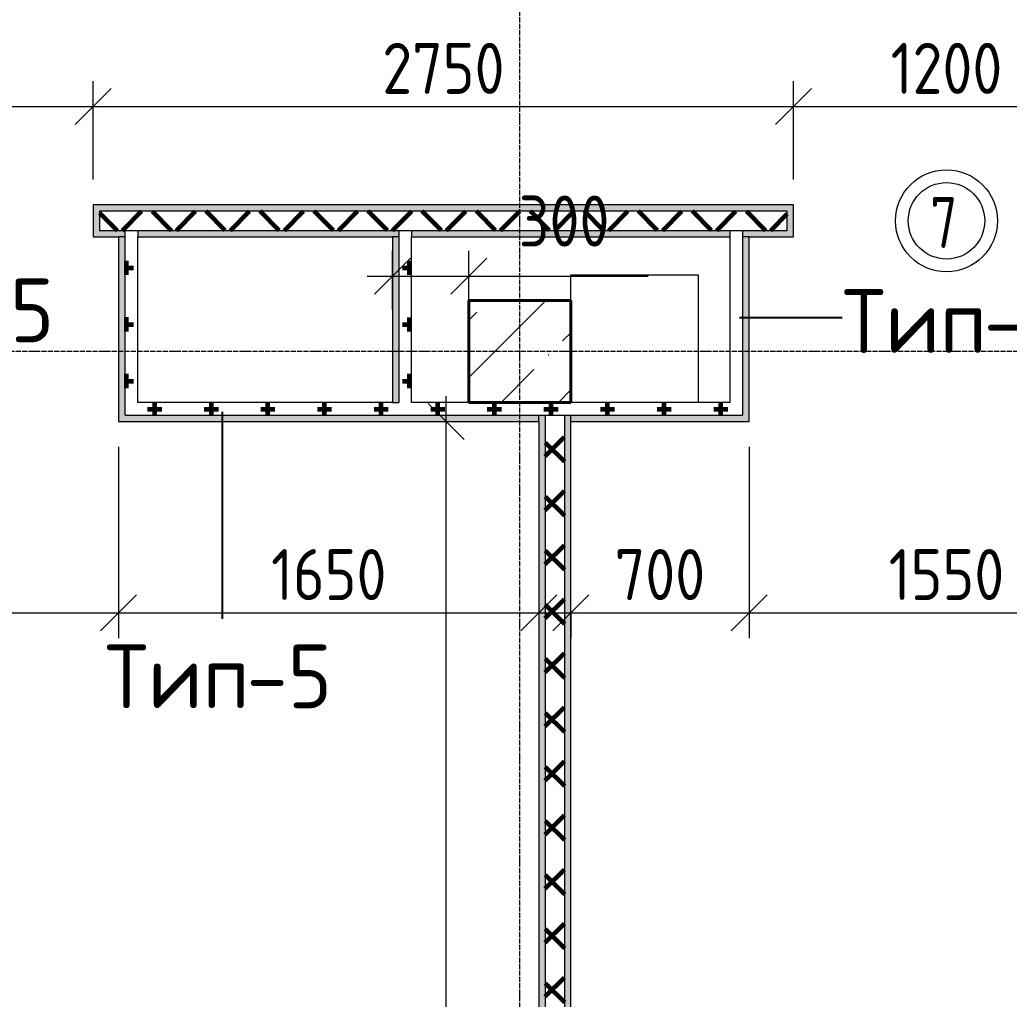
# Model space of a CAD drawing. Header units: millimetres. Extents: x -60946 to 138510, y -262288 to 24501.
# Drawn here: x 43846 to 47731, y -101486 to -97643 of the extents above; entities that cross this region are included whole.
import ezdxf

# ---------------------------------------------------------------- set-up
doc = ezdxf.new("R2010")
doc.units = ezdxf.units.MM
doc.linetypes.add('ADSK_Линия сетки', pattern=[25, 20, -2.5, 0, -2.5])
for name, color, linetype, lineweight in [('2)Тип-2', 3, 'Continuous', 60), ('2)Тип-5', 1, 'Continuous', 60), ('Марки дверей', 7, 'Continuous', 20), ('Несущие колонны', 7, 'Continuous', 18), ('Оси', 7, 'Continuous', 9), ('Перекрытие', 7, 'Continuous', 18), ('Размеры', 7, 'Continuous', 9), ('Стены внутренние', 7, 'Continuous', 18), ('Стены штриховка', 7, 'Continuous', 9)]:
    doc.layers.add(name, color=color, linetype=linetype, lineweight=lineweight)
doc.styles.add('GOST Common_3', font='', dxfattribs={"width": 0.9, "height": 200})
doc.styles.add('GOST Common_4', font='', dxfattribs={"height": 250})
doc.styles.add('GOST Common_B', font='', dxfattribs={"width": 0.8, "height": 200})
doc.styles.get('GOST Common_3').set_extended_font_data('GOST Common')
doc.styles.get('GOST Common_4').set_extended_font_data('GOST Common')
doc.styles.get('GOST Common_B').set_extended_font_data('GOST Common', bold=True)
doc.dimstyles.new('ADSK_Основной_2_0', dxfattribs={"dimscale": 304.8, "dimtxt": 201.142999, "dimasz": 0.463911, "dimexe": 0.328084, "dimexo": 0.328084, "dimgap": 0.164042, "dimtad": 1, "dimdec": 3, "dimrnd": 0.001, "dimdsep": 46, "dimtxsty": 'GOST Common_3', "dimblk1": 'OBLIQUE', "dimblk2": 'OBLIQUE', "dimsah": 1, "dimcen": 0.09, "dimdle": 0.328084, "dimazin": 2, "dimtfac": 1, "dimtdec": 4, "dimtix": 1, "dimtmove": 0, "dimatfit": 3, "dimfxl": 1, "dimtvp": 1, "dimtolj": 1, "dimtzin": 0, "dimlwd": 20, "dimlwe": 20, "dimarcsym": 2})
doc.dimstyles.new('ADSK_Основной_2_0_2', dxfattribs={"dimscale": 304.8, "dimtxt": 201.142999, "dimasz": 0.463911, "dimexe": 0.328084, "dimexo": 0.328084, "dimgap": 0.164042, "dimtad": 1, "dimdec": 3, "dimrnd": 0.001, "dimdsep": 46, "dimtxsty": 'GOST Common_3', "dimblk1": 'OBLIQUE', "dimblk2": 'OBLIQUE', "dimsah": 1, "dimcen": 0.09, "dimdle": 0.328084, "dimazin": 2, "dimtfac": 1, "dimtdec": 4, "dimtix": 1, "dimtmove": 0, "dimatfit": 3, "dimfxl": 1, "dimtvp": 1, "dimtolj": 1, "dimtzin": 0, "dimlwd": 20, "dimlwe": 20, "dimarcsym": 2})
pattern_1 = [(45, (9.36, -97949.04), (-106.066, 106.066), []), (135, (9.36, -97949.04), (-106.066, -106.066), [])]
pattern_2 = [(0, (9.36, -97949.04), (111.125, 111.125), [55.562, -166.687]), (90, (37.14, -97976.82), (-111.125, 111.125), [55.562, -166.687])]

# ---------------------------------------------------------------- blocks, each defined once
blk = doc.blocks.new('ADSK_КолоннаЖБ_Прямоугольная - 400x400 мм-1807143-Кладочный план 2-го этаж')
at = {"layer": 'Несущие колонны', "lineweight": 40}
for p, q in [((-200, 200), (200, 200)), ((-200, -200), (-200, 200)), ((200, 200), (200, -200)), ((200, -200), (-200, -200))]:
    blk.add_line(p, q, dxfattribs=at)
blk = doc.blocks.new('_Oblique')
at = {"color": 0, "linetype": 'ByBlock', "lineweight": -2}
blk.add_line((-0.5, -0.5), (0.5, 0.5), dxfattribs=at)
blk = doc.blocks.new('*D4871')
at = {"layer": 'Defpoints', "color": 0, "transparency": 16777216}
for p in [(44134.4, -97983.5), (42934.4, -98369.1), (44134.4, -98369.1)]:
    blk.add_point(p, dxfattribs=at)
at = {"layer": 'Размеры', "color": 0, "lineweight": 20, "transparency": 16777216}
for p, q in [((42934.4, -98269.1), (42934.4, -97883.5)), ((44134.4, -98269.1), (44134.4, -97883.5)), ((42834.4, -97983.5), (44234.4, -97983.5))]:
    blk.add_line(p, q, dxfattribs=at)
at = {"layer": 'Размеры', "color": 0, "lineweight": 20, "transparency": 16777216, "xscale": 141.4, "yscale": 141.4, "zscale": 141.4, "rotation": 180}
blk.add_blockref('_Oblique', (42934.4, -97983.5), dxfattribs=at)
at = {"layer": 'Размеры', "color": 0, "lineweight": 20, "transparency": 16777216, "xscale": 141.4, "yscale": 141.4, "zscale": 141.4}
blk.add_blockref('_Oblique', (44134.4, -97983.5), dxfattribs=at)
at = {"layer": 'Размеры', "color": 0, "lineweight": 9, "transparency": 16777216, "insert": (43534.4, -97833.5), "char_height": 200, "width": 560.473, "attachment_point": 5, "style": 'GOST Common_3'}
blk.add_mtext('\\A1;1200', dxfattribs=at)
blk = doc.blocks.new('*D4872')
at = {"layer": 'Defpoints', "color": 0, "transparency": 16777216}
for p in [(46884.4, -97983.5), (44134.4, -98369.1), (46884.4, -98369.1)]:
    blk.add_point(p, dxfattribs=at)
at = {"layer": 'Размеры', "color": 0, "lineweight": 20, "transparency": 16777216}
for p, q in [((44134.4, -98269.1), (44134.4, -97883.5)), ((46884.4, -98269.1), (46884.4, -97883.5)), ((44034.4, -97983.5), (46984.4, -97983.5))]:
    blk.add_line(p, q, dxfattribs=at)
at = {"layer": 'Размеры', "color": 0, "lineweight": 20, "transparency": 16777216, "xscale": 141.4, "yscale": 141.4, "zscale": 141.4, "rotation": 180}
blk.add_blockref('_Oblique', (44134.4, -97983.5), dxfattribs=at)
at = {"layer": 'Размеры', "color": 0, "lineweight": 20, "transparency": 16777216, "xscale": 141.4, "yscale": 141.4, "zscale": 141.4}
blk.add_blockref('_Oblique', (46884.4, -97983.5), dxfattribs=at)
at = {"layer": 'Размеры', "color": 0, "lineweight": 9, "transparency": 16777216, "insert": (45509.4, -97833.5), "char_height": 200, "width": 605.475, "attachment_point": 5, "style": 'GOST Common_3'}
blk.add_mtext('\\A1;2750', dxfattribs=at)
blk = doc.blocks.new('*D4873')
at = {"layer": 'Defpoints', "color": 0, "transparency": 16777216}
for p in [(48084.4, -97983.5), (46884.4, -98369.1), (48084.4, -98369.1)]:
    blk.add_point(p, dxfattribs=at)
at = {"layer": 'Размеры', "color": 0, "lineweight": 20, "transparency": 16777216}
for p, q in [((46884.4, -98269.1), (46884.4, -97883.5)), ((48084.4, -98269.1), (48084.4, -97883.5)), ((46784.4, -97983.5), (48184.4, -97983.5))]:
    blk.add_line(p, q, dxfattribs=at)
at = {"layer": 'Размеры', "color": 0, "lineweight": 20, "transparency": 16777216, "xscale": 141.4, "yscale": 141.4, "zscale": 141.4, "rotation": 180}
blk.add_blockref('_Oblique', (46884.4, -97983.5), dxfattribs=at)
at = {"layer": 'Размеры', "color": 0, "lineweight": 20, "transparency": 16777216, "xscale": 141.4, "yscale": 141.4, "zscale": 141.4}
blk.add_blockref('_Oblique', (48084.4, -97983.5), dxfattribs=at)
at = {"layer": 'Размеры', "color": 0, "lineweight": 9, "transparency": 16777216, "insert": (47484.4, -97833.5), "char_height": 200, "width": 560.473, "attachment_point": 5, "style": 'GOST Common_3'}
blk.add_mtext('\\A1;1200', dxfattribs=at)
blk = doc.blocks.new('*D4903')
at = {"layer": 'Defpoints', "color": 0, "transparency": 16777216}
for p in [(44234.4, -99219.1), (42809.4, -99869.8), (44234.4, -99969.7)]:
    blk.add_point(p, dxfattribs=at)
at = {"layer": 'Размеры', "color": 0, "lineweight": 20, "transparency": 16777216}
for p, q in [((44234.4, -99319.1), (44234.4, -100069.7)), ((42709.4, -99969.7), (44334.4, -99969.7)), ((42809.4, -99969.8), (42809.4, -100069.7))]:
    blk.add_line(p, q, dxfattribs=at)
at = {"layer": 'Размеры', "color": 0, "lineweight": 20, "transparency": 16777216, "xscale": 141.4, "yscale": 141.4, "zscale": 141.4, "rotation": 180}
blk.add_blockref('_Oblique', (42809.4, -99969.7), dxfattribs=at)
at = {"layer": 'Размеры', "color": 0, "lineweight": 20, "transparency": 16777216, "xscale": 141.4, "yscale": 141.4, "zscale": 141.4}
blk.add_blockref('_Oblique', (44234.4, -99969.7), dxfattribs=at)
at = {"layer": 'Размеры', "color": 0, "lineweight": 9, "transparency": 16777216, "insert": (43521.9, -99819.7), "char_height": 200, "width": 580.928, "attachment_point": 5, "style": 'GOST Common_3'}
blk.add_mtext('\\A1;1425', dxfattribs=at)
blk = doc.blocks.new('*D4904')
at = {"layer": 'Defpoints', "color": 0, "transparency": 16777216}
for p in [(44234.4, -99219.1), (45884.4, -99869.8), (45884.4, -99969.7)]:
    blk.add_point(p, dxfattribs=at)
at = {"layer": 'Размеры', "color": 0, "lineweight": 20, "transparency": 16777216}
for p, q in [((44234.4, -99319.1), (44234.4, -100069.7)), ((44134.4, -99969.7), (45984.4, -99969.7)), ((45884.4, -99969.8), (45884.4, -100069.7))]:
    blk.add_line(p, q, dxfattribs=at)
at = {"layer": 'Размеры', "color": 0, "lineweight": 20, "transparency": 16777216, "xscale": 141.4, "yscale": 141.4, "zscale": 141.4, "rotation": 180}
blk.add_blockref('_Oblique', (44234.4, -99969.7), dxfattribs=at)
at = {"layer": 'Размеры', "color": 0, "lineweight": 20, "transparency": 16777216, "xscale": 141.4, "yscale": 141.4, "zscale": 141.4}
blk.add_blockref('_Oblique', (45884.4, -99969.7), dxfattribs=at)
at = {"layer": 'Размеры', "color": 0, "lineweight": 9, "transparency": 16777216, "insert": (45059.4, -99819.7), "char_height": 200, "width": 560.473, "attachment_point": 5, "style": 'GOST Common_3'}
blk.add_mtext('\\A1;1650', dxfattribs=at)
blk = doc.blocks.new('*D4905')
at = {"layer": 'Defpoints', "color": 0, "transparency": 16777216}
for p in [(46709.4, -99219.1), (46009.4, -99869.8), (46709.4, -99969.7)]:
    blk.add_point(p, dxfattribs=at)
at = {"layer": 'Размеры', "color": 0, "lineweight": 20, "transparency": 16777216}
for p, q in [((46709.4, -99319.1), (46709.4, -100069.7)), ((45909.4, -99969.7), (46809.4, -99969.7)), ((46009.4, -99969.8), (46009.4, -100069.7))]:
    blk.add_line(p, q, dxfattribs=at)
at = {"layer": 'Размеры', "color": 0, "lineweight": 20, "transparency": 16777216, "xscale": 141.4, "yscale": 141.4, "zscale": 141.4, "rotation": 180}
blk.add_blockref('_Oblique', (46009.4, -99969.7), dxfattribs=at)
at = {"layer": 'Размеры', "color": 0, "lineweight": 20, "transparency": 16777216, "xscale": 141.4, "yscale": 141.4, "zscale": 141.4}
blk.add_blockref('_Oblique', (46709.4, -99969.7), dxfattribs=at)
at = {"layer": 'Размеры', "color": 0, "lineweight": 9, "transparency": 16777216, "insert": (46359.4, -99819.7), "char_height": 200, "width": 454.106, "attachment_point": 5, "style": 'GOST Common_3'}
blk.add_mtext('\\A1;700', dxfattribs=at)
blk = doc.blocks.new('*D4906')
at = {"layer": 'Defpoints', "color": 0, "transparency": 16777216}
for p in [(46709.4, -99219.1), (48259.4, -99219.1), (48259.4, -99969.7)]:
    blk.add_point(p, dxfattribs=at)
at = {"layer": 'Размеры', "color": 0, "lineweight": 20, "transparency": 16777216}
for p, q in [((46709.4, -99319.1), (46709.4, -100069.7)), ((48259.4, -99319.1), (48259.4, -100069.7)), ((46609.4, -99969.7), (48359.4, -99969.7))]:
    blk.add_line(p, q, dxfattribs=at)
at = {"layer": 'Размеры', "color": 0, "lineweight": 20, "transparency": 16777216, "xscale": 141.4, "yscale": 141.4, "zscale": 141.4, "rotation": 180}
blk.add_blockref('_Oblique', (46709.4, -99969.7), dxfattribs=at)
at = {"layer": 'Размеры', "color": 0, "lineweight": 20, "transparency": 16777216, "xscale": 141.4, "yscale": 141.4, "zscale": 141.4}
blk.add_blockref('_Oblique', (48259.4, -99969.7), dxfattribs=at)
at = {"layer": 'Размеры', "color": 0, "lineweight": 9, "transparency": 16777216, "insert": (47484.4, -99819.7), "char_height": 200, "width": 560.473, "attachment_point": 5, "style": 'GOST Common_3'}
blk.add_mtext('\\A1;1550', dxfattribs=at)
blk = doc.blocks.new('*D4915')
at = {"layer": 'Defpoints', "color": 0, "transparency": 16777216}
for p in [(45419.6, -99219.1), (45519.6, -99219.1), (45609.4, -104744.1)]:
    blk.add_point(p, dxfattribs=at)
at = {"layer": 'Размеры', "color": 0, "lineweight": 20, "transparency": 16777216}
for p, q in [((45519.6, -104844.1), (45519.6, -99119.1)), ((45519.6, -99219.1), (45619.6, -99219.1)), ((45509.4, -104744.1), (45419.6, -104744.1))]:
    blk.add_line(p, q, dxfattribs=at)
at = {"layer": 'Размеры', "color": 0, "lineweight": 20, "transparency": 16777216, "xscale": 141.4, "yscale": 141.4, "zscale": 141.4}
for p, rotation in [((45519.6, -99219.1), 90), ((45519.6, -104744.1), 270)]:
    blk.add_blockref('_Oblique', p, dxfattribs=dict(at, rotation=rotation))
at = {"layer": 'Размеры', "color": 0, "lineweight": 9, "transparency": 16777216, "insert": (45369.6, -101981.6), "char_height": 200, "width": 605.475, "attachment_point": 5, "rotation": 90, "style": 'GOST Common_3'}
blk.add_mtext('\\A1;5525', dxfattribs=at)
blk = doc.blocks.new('*D4923')
at = {"layer": 'Defpoints', "color": 0, "transparency": 16777216}
for p in [(45609.4, -98649.3), (45309.4, -98879.8), (45609.4, -98879.8)]:
    blk.add_point(p, dxfattribs=at)
at = {"layer": 'Размеры', "color": 0, "lineweight": 20, "transparency": 16777216}
for p, q in [((45309.4, -98779.8), (45309.4, -98549.3)), ((45609.4, -98779.8), (45609.4, -98549.3)), ((45209.4, -98649.3), (45609.4, -98649.3)), ((45609.4, -98649.3), (46313.6, -98649.3))]:
    blk.add_line(p, q, dxfattribs=at)
at = {"layer": 'Размеры', "color": 0, "lineweight": 20, "transparency": 16777216, "xscale": 141.4, "yscale": 141.4, "zscale": 141.4, "rotation": 180}
blk.add_blockref('_Oblique', (45309.4, -98649.3), dxfattribs=at)
at = {"layer": 'Размеры', "color": 0, "lineweight": 20, "transparency": 16777216, "xscale": 141.4, "yscale": 141.4, "zscale": 141.4}
blk.add_blockref('_Oblique', (45609.4, -98649.3), dxfattribs=at)
at = {"layer": 'Размеры', "color": 0, "lineweight": 9, "transparency": 16777216, "insert": (45805.1, -98332.6), "char_height": 200, "width": 454.106, "attachment_point": 1, "line_spacing_factor": 1.022761, "style": 'GOST Common_3'}
blk.add_mtext('\\A1;300', dxfattribs=at)
blk = doc.blocks.new('М_двери1 - Марка экземпляра 2-3719212-Кладочный план 2-го этаж')
at = {"layer": 'Марки дверей'}
for radius in [2, 1.5]:
    blk.add_circle((0, 0), radius, dxfattribs=at)

msp = doc.modelspace()

# ---------------------------------------------------------------- hatches: boundary and pattern name
at = {"layer": '2)Тип-2'}
h = msp.add_hatch(color=256, dxfattribs=at)
h.paths.add_polyline_path([(26559.3615, -98394.0666), (29409.3615, -98394.0666), (29409.3615, -98369.0666), (26559.3615, -98369.0666)])
h.paths.add_polyline_path([(37259.3615, -98394.0666), (37259.3615, -98369.0666), (35959.3615, -98369.0666), (35959.3615, -98394.0666), (36057.3624, -98394.0666)])
h.paths.add_polyline_path([(31399.3615, -98394.0666), (31399.3615, -98369.0666), (31259.3615, -98369.0666), (31259.3615, -98394.0666)])
h.paths.add_polyline_path([(32049.3615, -98394.0666), (32239.3615, -98394.0666), (32239.3615, -98369.0666), (32049.3615, -98369.0666)])
h.paths.add_polyline_path([(32889.3615, -98394.0666), (34709.3615, -98394.0666), (34709.3615, -98369.0666), (32889.3615, -98369.0666)])
h.paths.add_polyline_path([(38952.975, -98394.0666), (40734.3615, -98394.0666), (40734.3615, -98369.0666), (38509.3615, -98369.0666), (38509.3615, -98394.0666)])
h.paths.add_polyline_path([(41984.3615, -98394.0666), (42909.3615, -98394.0666), (42909.3615, -98369.0666), (41984.3615, -98369.0666)])
h.paths.add_polyline_path([(44159.3615, -98394.0666), (45646.8615, -98394.0666), (45646.8615, -98369.0666), (44159.3615, -98369.0666)])
h = msp.add_hatch(color=256, dxfattribs=at)
h.paths.add_polyline_path([(32099.3615, -98494.0666), (32099.3615, -98469.0666), (32049.3615, -98469.0666), (32049.3615, -98369.0666), (32024.3615, -98369.0666), (32024.3615, -98494.0666), (32074.3615, -98494.0666)])
h.paths.add_polyline_path([(32164.3615, -98494.0666), (32264.3615, -98494.0666), (32264.3615, -98369.0666), (32239.3615, -98369.0666), (32239.3615, -98469.0666), (32149.3615, -98469.0666), (32149.3615, -98494.0666)])
h.paths.add_polyline_path([(32889.3615, -98494.0666), (32889.3615, -98369.0666), (32864.3615, -98369.0666), (32864.3615, -98494.0666)])
h.paths.add_polyline_path([(32939.3615, -98494.0666), (34559.3615, -98494.0666), (34559.3615, -98469.0666), (32939.3615, -98469.0666)])
h.paths.add_polyline_path([(34609.3615, -98494.0666), (34734.3615, -98494.0666), (34734.3615, -98369.0666), (34709.3615, -98369.0666), (34709.3615, -98469.0666), (34609.3615, -98469.0666)])
h.paths.add_polyline_path([(26609.3615, -98494.0666), (29309.3615, -98494.0666), (29309.3615, -98469.0666), (26609.3615, -98469.0666)])
h.paths.add_polyline_path([(35934.3615, -98494.0666), (36059.3615, -98494.0666), (36059.3615, -98469.0666), (35959.3615, -98469.0666), (35959.3615, -98369.0666), (35934.3615, -98369.0666)])
h.paths.add_polyline_path([(31299.3615, -98494.0666), (31299.3615, -98469.0666), (31259.3615, -98469.0666), (31259.3615, -98369.0666), (31234.3615, -98369.0666), (31234.3615, -98494.0666), (31284.3615, -98494.0666)])
h.paths.add_polyline_path([(31374.3615, -98494.0666), (31424.3615, -98494.0666), (31424.3615, -98369.0666), (31399.3615, -98369.0666), (31399.3615, -98469.0666), (31349.3615, -98469.0666), (31349.3615, -98494.0666)])
h.paths.add_polyline_path([(37109.3615, -98494.0666), (37109.3615, -98469.0666), (36109.3615, -98469.0666), (36109.3615, -98494.0666)])
h.paths.add_polyline_path([(37284.3615, -98494.0666), (37284.3615, -98369.0666), (37259.3615, -98369.0666), (37259.3615, -98469.0666), (37159.3615, -98469.0666), (37159.3615, -98494.0666), (37184.3615, -98494.0666)])
h.paths.add_polyline_path([(29434.3615, -98494.0666), (29434.3615, -98369.0666), (29409.3615, -98369.0666), (29409.3615, -98469.0666), (29359.3615, -98469.0666), (29359.3615, -98494.0666), (29384.3615, -98494.0666)])
h.paths.add_polyline_path([(38659.3615, -98494.0666), (40509.3615, -98494.0666), (40509.3615, -98469.0666), (38659.3615, -98469.0666)])
h.paths.add_polyline_path([(38484.3615, -98494.0666), (38609.3615, -98494.0666), (38609.3615, -98469.0666), (38509.3615, -98469.0666), (38509.3615, -98369.0666), (38484.3615, -98369.0666)])
h.paths.add_polyline_path([(40759.3615, -98494.0666), (40759.3615, -98369.0666), (40734.3615, -98369.0666), (40734.3615, -98469.0666), (40559.3615, -98469.0666), (40559.3615, -98494.0666), (40584.3615, -98494.0666)])
h.paths.add_polyline_path([(45384.3615, -98494.0666), (45646.8615, -98494.0666), (45646.8615, -98469.0666), (45384.3615, -98469.0666)])
h.paths.add_polyline_path([(44744.2001, -98494.0666), (45334.3615, -98494.0666), (45334.3615, -98469.0666), (44309.3615, -98469.0666), (44309.3615, -98494.0666)])
h.paths.add_polyline_path([(44259.3615, -98494.0666), (44259.3615, -98469.0666), (44159.3615, -98469.0666), (44159.3615, -98369.0666), (44134.3615, -98369.0666), (44134.3615, -98494.0666), (44234.3615, -98494.0666)])
h.paths.add_polyline_path([(42334.3615, -98494.0666), (42734.3615, -98494.0666), (42734.3615, -98469.0666), (42334.3615, -98469.0666)])
h.paths.add_polyline_path([(42284.3615, -98494.0666), (42284.3615, -98469.0666), (41984.3615, -98469.0666), (41984.3615, -98369.0666), (41959.3615, -98369.0666), (41959.3615, -98494.0666), (42259.3615, -98494.0666)])
h.paths.add_polyline_path([(42809.3615, -98494.0666), (42934.3615, -98494.0666), (42934.3615, -98369.0666), (42909.3615, -98369.0666), (42909.3615, -98469.0666), (42784.3615, -98469.0666), (42784.3615, -98494.0666)])
h = msp.add_hatch(color=256, dxfattribs=at)
h.paths.add_polyline_path([(45646.8615, -98394.0666), (46859.3615, -98394.0666), (46859.3615, -98369.0666), (45646.8615, -98369.0666)])
h.paths.add_polyline_path([(48109.3615, -98394.0666), (50709.3615, -98394.0666), (50709.3615, -98369.0666), (48109.3615, -98369.0666)])
h.paths.add_polyline_path([(51959.3615, -98394.0666), (56459.3615, -98394.0666), (56459.3615, -98369.0666), (51959.3615, -98369.0666)])
h = msp.add_hatch(color=256, dxfattribs=at)
h.paths.add_polyline_path([(56326.6505, -98494.0666), (56409.3615, -98494.0666), (56409.3615, -98469.0666), (55784.3615, -98469.0666), (55784.3615, -98494.0666), (55809.3615, -98494.0666)])
h.paths.add_polyline_path([(46684.3615, -98494.0666), (46884.3615, -98494.0666), (46884.3615, -98369.0666), (46859.3615, -98369.0666), (46859.3615, -98469.0666), (46684.3615, -98469.0666)])
h.paths.add_polyline_path([(48334.3615, -98494.0666), (50534.3615, -98494.0666), (50534.3615, -98469.0666), (48334.3615, -98469.0666)])
h.paths.add_polyline_path([(55709.3615, -98494.0666), (55709.3615, -98469.0666), (54559.3615, -98469.0666), (54559.3615, -98494.0666), (55684.3615, -98494.0666)])
h.paths.add_polyline_path([(48084.3615, -98494.0666), (48284.3615, -98494.0666), (48284.3615, -98469.0666), (48109.3615, -98469.0666), (48109.3615, -98369.0666), (48084.3615, -98369.0666)])
h.paths.add_polyline_path([(54509.3615, -98494.0666), (54509.3615, -98469.0666), (53009.3615, -98469.0666), (53009.3615, -98494.0666), (54484.3615, -98494.0666)])
h.paths.add_polyline_path([(50734.3615, -98494.0666), (50734.3615, -98369.0666), (50709.3615, -98369.0666), (50709.3615, -98469.0666), (50584.3615, -98469.0666), (50584.3615, -98494.0666), (50609.3615, -98494.0666)])
h.paths.add_polyline_path([(52084.3615, -98494.0666), (52084.3615, -98469.0666), (51959.3615, -98469.0666), (51959.3615, -98369.0666), (51934.3615, -98369.0666), (51934.3615, -98494.0666), (52059.3615, -98494.0666)])
h.paths.add_polyline_path([(46192.0064, -98494.0666), (46634.3615, -98494.0666), (46634.3615, -98469.0666), (45646.8615, -98469.0666), (45646.8615, -98494.0666)])
h.paths.add_polyline_path([(52959.3615, -98494.0666), (52959.3615, -98469.0666), (52134.3615, -98469.0666), (52134.3615, -98494.0666)])
h = msp.add_hatch(dxfattribs=at)
h.set_pattern_fill('FP_4', color=256, style=0, pattern_type=2)
h.set_pattern_definition(pattern_1)
h.paths.add_polyline_path([(37159.3615, -98469.0666), (37259.3615, -98469.0666), (37259.3615, -98394.0666), (35959.3615, -98394.0666), (35959.3615, -98469.0666), (37109.3615, -98469.0666)])
h.paths.add_polyline_path([(31299.3615, -98469.0666), (31399.3615, -98469.0666), (31399.3615, -98394.0666), (31259.3615, -98394.0666), (31259.3615, -98469.0666)])
h.paths.add_polyline_path([(26609.3615, -98469.0666), (29409.3615, -98469.0666), (29409.3615, -98394.0666), (26609.3615, -98394.0666)])
h.paths.add_polyline_path([(32239.3615, -98469.0666), (32239.3615, -98394.0666), (32049.3615, -98394.0666), (32049.3615, -98469.0666), (32149.3615, -98469.0666)])
h.paths.add_polyline_path([(44159.3615, -98469.0666), (45646.8615, -98469.0666), (45646.8615, -98394.0666), (44159.3615, -98394.0666)])
h.paths.add_polyline_path([(42909.3615, -98469.0666), (42909.3615, -98394.0666), (41984.3615, -98394.0666), (41984.3615, -98469.0666), (42784.3615, -98469.0666)])
h.paths.add_polyline_path([(40734.3615, -98469.0666), (40734.3615, -98394.0666), (38509.3615, -98394.0666), (38509.3615, -98469.0666), (40559.3615, -98469.0666)])
h.paths.add_polyline_path([(32889.3615, -98469.0666), (34709.3615, -98469.0666), (34709.3615, -98394.0666), (32889.3615, -98394.0666)])
h = msp.add_hatch(dxfattribs=at)
h.set_pattern_fill('FP_4', color=256, style=0, pattern_type=2)
h.set_pattern_definition(pattern_1)
h.paths.add_polyline_path([(56409.3615, -98469.0666), (56459.3615, -98469.0666), (56459.3615, -98394.0666), (51959.3615, -98394.0666), (51959.3615, -98469.0666), (56326.6505, -98469.0666)])
h.paths.add_polyline_path([(45646.8615, -98469.0666), (46859.3615, -98469.0666), (46859.3615, -98394.0666), (45646.8615, -98394.0666)])
h.paths.add_polyline_path([(50709.3615, -98469.0666), (50709.3615, -98394.0666), (48109.3615, -98394.0666), (48109.3615, -98469.0666), (50584.3615, -98469.0666)])
for points in [[(45909.3615, -104744.0666), (45909.3615, -99194.0666), (45884.3615, -99194.0666), (45884.3615, -104744.0666)], [(46009.3615, -104744.0666), (46009.3615, -99194.0666), (45984.3615, -99194.0666), (45984.3615, -104744.0666)]]:
    msp.add_hatch(color=256, dxfattribs=at).paths.add_polyline_path(points)
h = msp.add_hatch(dxfattribs=at)
h.set_pattern_fill('FP_4', color=256, style=0, pattern_type=2)
h.set_pattern_definition(pattern_1)
h.paths.add_polyline_path([(45984.3615, -104744.0666), (45984.3615, -99194.0666), (45909.3615, -99194.0666), (45909.3615, -104744.0666)])
at = {"layer": '2)Тип-5', "true_color": 0xd50000}
h = msp.add_hatch(dxfattribs=at)
h.set_pattern_fill('FP_7', color=12, style=0, pattern_type=2)
h.set_pattern_definition(pattern_2)
h.paths.add_polyline_path([(44259.3615, -99144.0666), (44309.3615, -99144.0666), (44309.3615, -98469.0666), (44259.3615, -98469.0666), (44259.3615, -98631.2864)])
h = msp.add_hatch(dxfattribs=at)
h.set_pattern_fill('FP_7', color=12, style=0, pattern_type=2)
h.set_pattern_definition(pattern_2)
h.paths.add_polyline_path([(45334.3615, -99144.0666), (45384.3615, -99144.0666), (45384.3615, -98469.0666), (45334.3615, -98469.0666), (45334.3615, -98631.2864)])
h = msp.add_hatch(dxfattribs=at)
h.set_pattern_fill('FP_7', color=12, style=0, pattern_type=2)
h.set_pattern_definition(pattern_2)
h.paths.add_polyline_path([(46634.3615, -99194.0666), (46684.3615, -99194.0666), (46684.3615, -98469.0666), (46634.3615, -98469.0666), (46634.3615, -99144.0666)])
for points in [[(44259.3615, -99194.0666), (44259.3615, -98494.0666), (44234.3615, -98494.0666), (44234.3615, -99194.0666)], [(45334.3615, -99144.0666), (45334.3615, -98494.0666), (45309.3615, -98494.0666), (45309.3615, -99144.0666)], [(46709.3615, -99219.0666), (46709.3615, -98494.0666), (46684.3615, -98494.0666), (46684.3615, -99219.0666)]]:
    msp.add_hatch(color=12, dxfattribs=at).paths.add_polyline_path(points)
h = msp.add_hatch(dxfattribs=at)
h.set_pattern_fill('FP_7', color=12, style=0, pattern_type=2)
h.set_pattern_definition(pattern_2)
h.paths.add_polyline_path([(44259.3615, -99194.0666), (46634.3615, -99194.0666), (46634.3615, -99144.0666), (44259.3615, -99144.0666)])
h = msp.add_hatch(color=12, dxfattribs=at)
h.paths.add_polyline_path([(44234.3615, -99219.0666), (45884.3615, -99219.0666), (45884.3615, -99194.0666), (44234.3615, -99194.0666)])
h.paths.add_polyline_path([(46634.3615, -99219.0666), (46684.3615, -99219.0666), (46684.3615, -99194.0666), (46009.3615, -99194.0666), (46009.3615, -99219.0666), (46192.0064, -99219.0666)])
at = {"layer": 'Несущие колонны', "lineweight": 9}
h = msp.add_hatch(dxfattribs=at)
h.set_pattern_fill('FP_1', color=256, style=0, pattern_type=2)
h.set_pattern_definition([(45, (9.36, -97949.04), (-224.5064, 224.5064), []), (45, (233.87, -97949.04), (-224.5064, 224.5064), [396.875, -79.375, 3.353, -76.022])])
h.paths.add_polyline_path([(46009.3615, -99144.0666), (46009.3615, -98744.0666), (45609.3615, -98744.0666), (45609.3615, -99144.0666)])

# ---------------------------------------------------------------- linework, layer by layer
at = {"layer": '2)Тип-5', "lineweight": 25}
for p, q in [((46671.8615, -98811.0282), (47075.103, -98811.0282)), ((44640.4673, -99181.5666), (44640.4673, -99993.5133))]:
    msp.add_line(p, q, dxfattribs=at)
at = {"layer": 'Несущие колонны', "lineweight": 9}
for p, q in [((46009.3615, -98744.0666), (45609.3615, -98744.0666)), ((45609.3615, -98744.0666), (45609.3615, -99144.0666)), ((46009.3615, -99144.0666), (46009.3615, -98744.0666)), ((45609.3615, -99144.0666), (46009.3615, -99144.0666))]:
    msp.add_line(p, q, dxfattribs=at)
at = {"layer": 'Оси', "linetype": 'ADSK_Линия сетки', "lineweight": 5}
for p, q in [((45809.3615, -108922.9178), (45809.3615, -87921.5904)), ((62525.08, -98944.0666), (-25230.7352, -98944.0666))]:
    msp.add_line(p, q, dxfattribs=at)
at = {"layer": 'Перекрытие'}
for p, q in [((46009.3615, -98744.0666), (46009.3615, -98644.0666)), ((46009.3615, -98644.0666), (46509.3615, -98644.0666)), ((46509.3615, -98644.0666), (46509.3615, -99144.0666))]:
    msp.add_line(p, q, dxfattribs=at)
at = {"layer": 'Стены внутренние', "lineweight": 5}
for p, q in [((46884.3615, -98369.0666), (44134.3615, -98369.0666)), ((44134.3615, -98369.0666), (44134.3615, -98494.0666)), ((46884.3615, -98494.0666), (46884.3615, -98369.0666)), ((44134.3615, -98494.0666), (44234.3615, -98494.0666)), ((44234.3615, -98494.0666), (44234.3615, -99219.0666)), ((44309.3615, -98494.0666), (45309.3615, -98494.0666)), ((44309.3615, -99144.0666), (44309.3615, -98494.0666)), ((45309.3615, -98494.0666), (45309.3615, -99144.0666)), ((45384.3615, -98494.0666), (46634.3615, -98494.0666)), ((45384.3615, -99144.0666), (45384.3615, -98494.0666)), ((46634.3615, -98494.0666), (46634.3615, -99144.0666)), ((46709.3615, -98494.0666), (46884.3615, -98494.0666)), ((46709.3615, -99219.0666), (46709.3615, -98494.0666)), ((45309.3615, -99144.0666), (44309.3615, -99144.0666)), ((46634.3615, -99144.0666), (45384.3615, -99144.0666)), ((44234.3615, -99219.0666), (45884.3615, -99219.0666)), ((45884.3615, -99219.0666), (45884.3615, -104744.0666)), ((46009.3615, -104744.0666), (46009.3615, -99219.0666)), ((46009.3615, -99219.0666), (46709.3615, -99219.0666))]:
    msp.add_line(p, q, dxfattribs=at)
at = {"layer": 'Стены штриховка', "lineweight": 9}
for p, q in [((46859.3615, -98394.0666), (44159.3615, -98394.0666)), ((44159.3615, -98394.0666), (44159.3615, -98469.0666)), ((46859.3615, -98469.0666), (46859.3615, -98394.0666)), ((44159.3615, -98469.0666), (46859.3615, -98469.0666)), ((44259.3615, -99194.0666), (44259.3615, -98469.0666)), ((44309.3615, -98469.0666), (44309.3615, -98494.0666)), ((45334.3615, -98469.0666), (45334.3615, -99144.0666)), ((45384.3615, -98469.0666), (45384.3615, -98494.0666)), ((46634.3615, -98469.0666), (46634.3615, -98494.0666)), ((46684.3615, -99194.0666), (46684.3615, -98469.0666)), ((44259.3615, -98494.0666), (44234.3615, -98494.0666)), ((45334.3615, -98494.0666), (45309.3615, -98494.0666)), ((46709.3615, -98494.0666), (46684.3615, -98494.0666)), ((45309.3615, -99144.0666), (45334.3615, -99144.0666)), ((44259.3615, -99194.0666), (46684.3615, -99194.0666)), ((45884.3615, -99219.0666), (45884.3615, -99194.0666)), ((45909.3615, -99194.0666), (45909.3615, -104744.0666)), ((45984.3615, -99194.0666), (45984.3615, -104744.0666)), ((46009.3615, -99219.0666), (46009.3615, -99194.0666))]:
    msp.add_line(p, q, dxfattribs=at)

# ---------------------------------------------------------------- block references
at = {"layer": 'Марки дверей', "xscale": 99.99999999999993, "yscale": 99.99999999999993, "zscale": 99.99999999999993}
msp.add_blockref('М_двери1 - Марка экземпляра 2-3719212-Кладочный план 2-го этаж', (47484.3615, -98431.5666), dxfattribs=at)
at = {"layer": 'Несущие колонны', "lineweight": 40, "rotation": 89.9999999999999}
msp.add_blockref('ADSK_КолоннаЖБ_Прямоугольная - 400x400 мм-1807143-Кладочный план 2-го этаж', (45809.3615, -98944.0666), dxfattribs=at)

# ---------------------------------------------------------------- texts
at = {"layer": '2)Тип-5', "color": 116, "lineweight": 9, "true_color": 0x008040, "char_height": 250, "attachment_point": 1, "style": 'GOST Common_4'}
for s, insert, width in [('-5', (43645.4676, -98657.9394), 432.91125), ('Тип', (47075.103, -98700.1011), 673.4175), ('-5', (47630.728, -98700.1011), 432.91125), ('Тип', (44180.4673, -100094.0862), 673.4175), ('-5', (44736.0923, -100094.0862), 432.91125)]:
    msp.add_mtext(s, dxfattribs=dict(at, insert=insert, width=width))
at = {"layer": 'Марки дверей', "lineweight": 5, "insert": (47420.3041, -98337.9076), "char_height": 200, "width": 147.5105, "attachment_point": 1, "style": 'GOST Common_B'}
msp.add_mtext('\\fGOST Common|b1|i0|c204|p34|;\\W.8;7', dxfattribs=at)

# ---------------------------------------------------------------- dimensions: what is measured, and where the dimension line sits
at = {"layer": 'Размеры', "lineweight": 9}
for base, p1, p2, override, picture, middle in [((44134.3615, -97983.4957), (42934.3615, -98369.0666), (44134.3615, -98369.0666), {"dimpost": '<>', "dimfxl": 1200}, '*D4871', (43534.3615, -97833.4957)), ((46884.3615, -97983.4957), (44134.3615, -98369.0666), (46884.3615, -98369.0666), {"dimpost": '<>', "dimfxl": 2750}, '*D4872', (45509.3615, -97833.4957)), ((48084.3615, -97983.4957), (46884.3615, -98369.0666), (48084.3615, -98369.0666), {"dimpost": '<>', "dimfxl": 1200}, '*D4873', (47484.3615, -97833.4957)), ((44234.3615, -99969.739), (42809.3615, -99869.7541), (44234.3615, -99219.0666), {"dimpost": '<>', "dimfxl": 1566.530969}, '*D4903', (43521.8615, -99819.739)), ((45884.3615, -99969.739), (44234.3615, -99219.0666), (45884.3615, -99869.7541), {"dimpost": '<>', "dimfxl": 1773.666902}, '*D4904', (45059.3615, -99819.739)), ((46709.3615, -99969.739), (46009.3615, -99869.7541), (46709.3615, -99219.0666), {"dimpost": '<>', "dimfxl": 955.716631}, '*D4905', (46359.3615, -99819.739)), ((48259.3615, -99969.739), (46709.3615, -99219.0666), (48259.3615, -99219.0666), {"dimpost": '<>', "dimfxl": 1550}, '*D4906', (47484.3615, -99819.739))]:
    dim = msp.add_linear_dim(base=base, p1=p1, p2=p2, dimstyle='ADSK_Основной_2_0_2', override=override, dxfattribs=at)
    dim.commit()
    dim.dimension.update_dxf_attribs({"geometry": picture, "text_midpoint": middle})
dim = msp.add_linear_dim(base=(45609.3615, -98649.3114), p1=(45309.3615, -98879.7752), p2=(45609.3615, -98879.7752), dimstyle='ADSK_Основной_2_0', override={"dimpost": '<>', "dimfxl": 300}, dxfattribs=at)
dim.commit()
dim.dimension.update_dxf_attribs({"geometry": '*D4923', "text_midpoint": (46032.1901, -98649.3114), "dimtype": 160})
dim = msp.add_linear_dim(base=(45519.6134, -99219.0666), p1=(45609.3615, -104744.0666), p2=(45419.6285, -99219.0666), angle=90, dimstyle='ADSK_Основной_2_0_2', override={"dimpost": '<>', "dimfxl": 5528.256832}, dxfattribs=at)
dim.commit()
dim.dimension.update_dxf_attribs({"geometry": '*D4915', "text_midpoint": (45369.6134, -101981.5666)})

doc.saveas('drawing.dxf')
